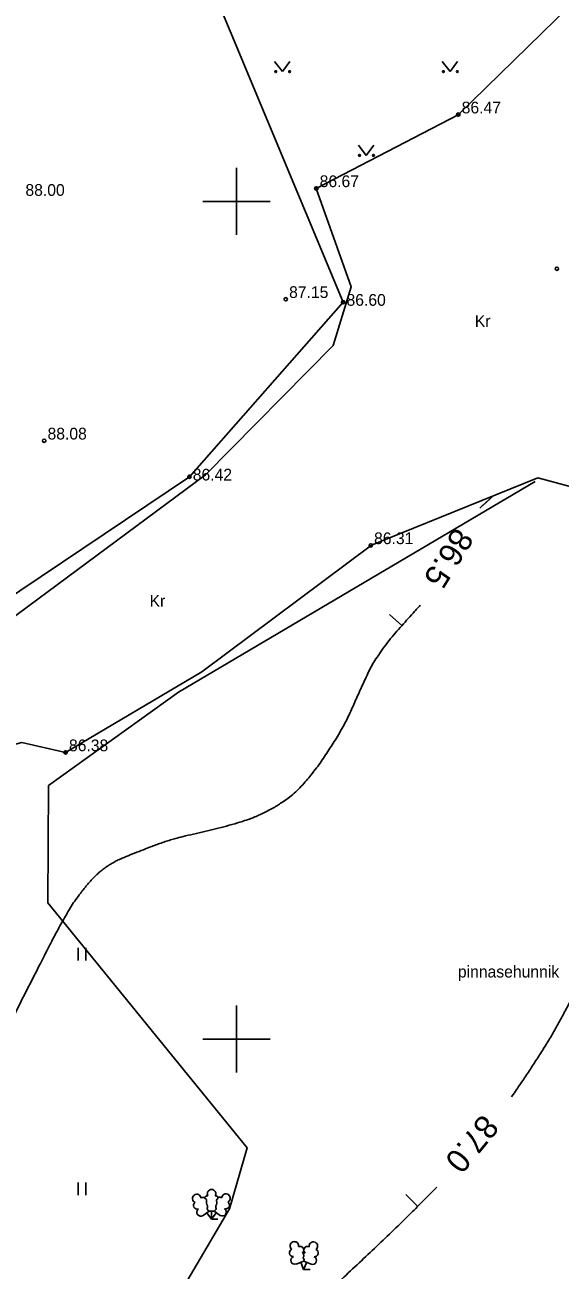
# Model space of a CAD drawing. Extents: x 626970 to 711203, y 6576457 to 6589739.
# Drawn here: x 630137.4 to 630169.3, y 6579136.2 to 6579210.5 of the extents above; entities that cross this region are included whole.
import ezdxf

# ---------------------------------------------------------------- set-up
doc = ezdxf.new("R2010")
doc.units = 0
for name, color, linetype in [('HALJASTUS', 7, 'Continuous'), ('HORISONTAAL-EH2000', 7, 'Continuous'), ('KORGUS-EH2000', 7, 'Continuous'), ('PUU', 7, 'Continuous'), ('RELJEEF', 7, 'Continuous'), ('ROHUMAA', 7, 'Continuous'), ('TEE', 7, 'Continuous'), ('VORK', 7, 'Continuous')]:
    doc.layers.add(name, color=color, linetype=linetype)

# ---------------------------------------------------------------- blocks, each defined once
blk = doc.blocks.new('LEHTP3')
at = {"layer": 'PUU'}
for p, q in [((-1.02, 0.44), (-0.3, 0.95)), ((0, 0), (-0.55, 0.77)), ((-0.3, 0.95), (0.29, 0.95)), ((0, 0), (0, 0.95)), ((0, 0), (0.54, 0.78)), ((0.76, 0), (0, 0)), ((0.29, 0.95), (1.01, 0.46))]:
    blk.add_line(p, q, dxfattribs=at)
for points in [[(-0.83, 2.57), (-0.62, 2.37), (-0.59, 2.31), (-0.59, 2.2), (-0.62, 2.02), (-0.62, 1.93), (-0.58, 1.77), (-0.5, 1.59), (-0.48, 1.5), (-0.49, 1.41), (-0.52, 1.28), (-0.52, 1.22), (-0.48, 1.14), (-0.43, 1.08), (-0.3, 0.95)], [(0.81, 2.6), (0.62, 2.37), (0.59, 2.31), (0.59, 2.2), (0.62, 2.02), (0.63, 1.93), (0.59, 1.77), (0.51, 1.59), (0.49, 1.5), (0.5, 1.41), (0.53, 1.28), (0.53, 1.22), (0.49, 1.14), (0.44, 1.08), (0.3, 0.95)]]:
    blk.add_lwpolyline(points, dxfattribs=at)
for centre, radius, start, end in [((-1.77, 2.47), 0.512, 4.5218, 125.5364), ((0, 3.04), 0.512, 90.0013, 211.0159), ((0, 3.04), 0.512, 328.9841, 89.9987), ((1.72, 2.51), 0.512, 55.522, 176.5367), ((-1.77, 2.47), 0.512, 125.5389, 246.5536), ((-1.71, 1.64), 0.448, 125.4667, 288.5349), ((-0.99, 2.21), 0.403, 65.2382, 130.7412), ((-0.47, 2.38), 0.403, 84.7965, 150.2995), ((0.47, 2.38), 0.403, 34.3857, 95.2035), ((0.95, 2.23), 0.403, 50.3173, 111.1351), ((1.68, 1.67), 0.448, 252.5235, 55.5918), ((1.72, 2.51), 0.512, 294.5049, 55.5195), ((-1.29, 0.83), 0.475, 125.5377, 305.5366), ((1.28, 0.85), 0.475, 235.5219, 55.5208)]:
    blk.add_arc(centre, radius, start, end, dxfattribs=at)
blk = doc.blocks.new('LEHTP2')
at = {"layer": 'PUU'}
for p, q in [((-0.88, 0.67), (0.01, 1.02)), ((0, 0), (-0.35, 0.88)), ((0, 0), (0.36, 0.88)), ((0.76, 0), (0, 0)), ((0.01, 1.02), (0.89, 0.66))]:
    blk.add_line(p, q, dxfattribs=at)
blk.add_lwpolyline([(0.01, 2.01), (-0.03, 1.86), (-0.03, 1.82), (-0.01, 1.76), (0.03, 1.69), (0.04, 1.65), (0.01, 1.58), (-0.04, 1.48), (-0.05, 1.43), (-0.04, 1.4), (-0.02, 1.34), (0.05, 1.22), (0.06, 1.18), (0.05, 1.14), (0.02, 1.07), (0.01, 1.02)], dxfattribs=at)
for centre, radius, start, end in [((-1.11, 2.83), 0.512, 111.5027, 232.5173), ((-1.11, 2.83), 0.512, 350.4856, 111.5002), ((1.16, 2.81), 0.512, 67.6168, 188.6314), ((1.16, 2.81), 0.512, 306.5997, 67.6143), ((-1.26, 2.01), 0.448, 111.4304, 274.4987), ((-1.05, 1.12), 0.475, 111.5014, 291.5004), ((-0.44, 2.33), 0.448, 308.5041, 111.5725), ((0.01, 1.53), 0.475, 66.7655, 111.5015), ((0.48, 2.32), 0.45, 67.7016, 230.5126), ((1.07, 1.1), 0.475, 247.6166, 67.6155), ((1.29, 1.99), 0.448, 264.6183, 67.6866)]:
    blk.add_arc(centre, radius, start, end, dxfattribs=at)
blk = doc.blocks.new('RING02_1')
at = {"layer": 'KORGUS-EH2000'}
blk.add_circle((0, 0), 0.2, dxfattribs=at)
blk = doc.blocks.new('HEIN')
at = {"layer": 'HALJASTUS'}
for p, q in [((-0.46, 0.76), (-0.46, -0.76)), ((0.46, 0.76), (0.46, -0.76))]:
    blk.add_line(p, q, dxfattribs=at)
blk = doc.blocks.new('MURU')
at = {"layer": 'HALJASTUS'}
for p, q in [((-0.93, 1.21), (0, 0)), ((0, 0), (0.89, 1.21))]:
    blk.add_line(p, q, dxfattribs=at)
for centre in [(-0.8, 0), (0.86, 0)]:
    blk.add_circle(centre, 0.11, dxfattribs=at)
blk = doc.blocks.new('VKORIS')
at = {"layer": 'VORK'}
for p, q in [((0, 4), (0, -4)), ((-4, 0), (4, 0))]:
    blk.add_line(p, q, dxfattribs=at)

msp = doc.modelspace()

# ---------------------------------------------------------------- linework, layer by layer
at = {"layer": 'HALJASTUS'}
for points in [[(630073.194, 6579185.65), (630081.246, 6579202.315), (630087.289, 6579206.791), (630110.077, 6579216.168), (630132.148, 6579222.87), (630142.879, 6579226.364), (630156.361, 6579193.995), (630147.193, 6579183.566), (630131.977, 6579173.331), (630093.04, 6579168.197), (630081.838, 6579173.628), (630077.621, 6579176.482), (630073.194, 6579185.65)], [(630194.159, 6579136.428), (630192.819, 6579125.776), (630173.579, 6579113.368), (630171.94, 6579109), (630161.958, 6579103.012), (630157.131, 6579103.955), (630148.392, 6579118.448), (630145.333, 6579132.612), (630149.591, 6579139.872), (630150.642, 6579143.505), (630138.747, 6579158.12), (630138.785, 6579165.126), (630146.543, 6579170.708), (630167.811, 6579183.282)]]:
    msp.add_lwpolyline(points, dxfattribs=at)
at = {"layer": 'HORISONTAAL-EH2000'}
for p, q in [((630159.867, 6579174.688), (630159.114, 6579175.346)), ((630160.804, 6579140.003), (630160.099, 6579140.712))]:
    msp.add_line(p, q, dxfattribs=at)
for points, degree in [([(630164.511, 6579181.694), (630164.777, 6579181.936), (630165.044, 6579182.178), (630165.31, 6579182.42)], 2), ([(630166.394, 6579146.545), (630166.542, 6579146.756), (630166.689, 6579146.969), (630166.835, 6579147.181), (630167.3, 6579147.855), (630167.744, 6579148.541), (630168.183, 6579149.231), (630168.622, 6579149.921), (630169.031, 6579150.628), (630169.421, 6579151.347), (630169.81, 6579152.064), (630170.17, 6579152.792), (630170.518, 6579153.529), (630170.864, 6579154.263), (630171.192, 6579155.003), (630171.502, 6579155.753), (630171.811, 6579156.5), (630172.096, 6579157.255), (630172.347, 6579158.024), (630172.598, 6579158.793), (630172.832, 6579159.565), (630173.026, 6579160.35), (630173.321, 6579161.548), (630173.615, 6579162.747), (630173.892, 6579163.95), (630174.169, 6579165.152), (630174.446, 6579166.353), (630174.723, 6579167.555), (630175, 6579168.757), (630175.275, 6579169.958), (630175.552, 6579171.16), (630175.829, 6579172.361), (630176.121, 6579173.559), (630176.413, 6579174.757), (630176.447, 6579174.897), (630176.483, 6579175.035), (630176.516, 6579175.175), (630176.634, 6579175.666), (630176.752, 6579176.158), (630176.87, 6579176.65)], 3), ([(630133.78, 6579145.312), (630134.025, 6579145.812), (630134.27, 6579146.313), (630134.515, 6579146.814), (630135.201, 6579148.217), (630135.877, 6579149.624), (630136.56, 6579151.028), (630137.245, 6579152.434), (630137.96, 6579153.824), (630138.668, 6579155.219), (630139.086, 6579156.041), (630139.526, 6579156.849), (630139.988, 6579157.649), (630140.22, 6579158.051), (630140.489, 6579158.426), (630140.77, 6579158.795), (630140.913, 6579158.982), (630141.064, 6579159.162), (630141.22, 6579159.338), (630141.38, 6579159.519), (630141.543, 6579159.693), (630141.719, 6579159.858), (630141.824, 6579159.956), (630141.935, 6579160.044), (630142.049, 6579160.132), (630142.162, 6579160.218), (630142.277, 6579160.301), (630142.398, 6579160.376), (630142.64, 6579160.526), (630142.888, 6579160.663), (630143.149, 6579160.774), (630143.668, 6579160.994), (630144.189, 6579161.203), (630144.715, 6579161.404), (630145.029, 6579161.525), (630145.341, 6579161.646), (630145.659, 6579161.754), (630145.978, 6579161.862), (630146.301, 6579161.951), (630146.626, 6579162.035), (630147.279, 6579162.203), (630147.938, 6579162.341), (630148.591, 6579162.506), (630149.244, 6579162.671), (630149.893, 6579162.847), (630150.536, 6579163.053), (630150.859, 6579163.156), (630151.17, 6579163.288), (630151.478, 6579163.428), (630151.634, 6579163.5), (630151.785, 6579163.577), (630151.937, 6579163.655), (630152.091, 6579163.733), (630152.241, 6579163.817), (630152.387, 6579163.911), (630153.186, 6579164.424), (630153.884, 6579165.07), (630154.479, 6579165.81), (630154.777, 6579166.181), (630155.052, 6579166.561), (630155.312, 6579166.957), (630155.575, 6579167.354), (630155.836, 6579167.749), (630156.077, 6579168.16), (630156.306, 6579168.551), (630156.527, 6579168.946), (630156.716, 6579169.357), (630156.905, 6579169.767), (630157.083, 6579170.182), (630157.269, 6579170.592), (630157.454, 6579171), (630157.642, 6579171.407), (630157.833, 6579171.813), (630158.023, 6579172.216), (630158.252, 6579172.598), (630158.506, 6579172.967), (630158.836, 6579173.445), (630159.184, 6579173.906), (630159.567, 6579174.34), (630159.953, 6579174.776), (630160.338, 6579175.211), (630160.726, 6579175.645), (630160.802, 6579175.731), (630160.879, 6579175.817), (630160.956, 6579175.903)], 3), ([(630147.608, 6579108.303), (630147.148, 6579108.073), (630146.675, 6579107.88), (630146.192, 6579107.684), (630146.003, 6579107.607), (630145.803, 6579107.562), (630145.605, 6579107.528), (630145.506, 6579107.512), (630145.402, 6579107.521), (630145.302, 6579107.539), (630145.2, 6579107.558), (630145.105, 6579107.591), (630145.014, 6579107.65), (630144.686, 6579107.864), (630144.434, 6579108.112), (630144.225, 6579108.43), (630144.123, 6579108.585), (630144.043, 6579108.741), (630143.978, 6579108.912), (630143.913, 6579109.082), (630143.859, 6579109.251), (630143.822, 6579109.43), (630143.681, 6579110.123), (630143.599, 6579110.82), (630143.634, 6579111.513), (630143.669, 6579112.201), (630143.745, 6579112.892), (630143.897, 6579113.575), (630144.156, 6579114.734), (630144.424, 6579115.867), (630144.727, 6579117.004), (630145.03, 6579118.142), (630145.341, 6579119.275), (630145.68, 6579120.403), (630146.02, 6579121.538), (630146.429, 6579122.646), (630146.844, 6579123.757), (630147.265, 6579124.885), (630147.759, 6579125.974), (630148.307, 6579127.052), (630148.712, 6579127.849), (630149.167, 6579128.622), (630149.771, 6579129.277), (630150.26, 6579129.808), (630150.759, 6579130.321), (630151.268, 6579130.828), (630151.775, 6579131.334), (630152.277, 6579131.845), (630152.793, 6579132.341), (630153.823, 6579133.33), (630154.857, 6579134.315), (630155.892, 6579135.299), (630156.925, 6579136.281), (630157.968, 6579137.253), (630158.998, 6579138.24), (630159.994, 6579139.195), (630160.969, 6579140.171), (630161.94, 6579141.153)], 3)]:
    msp.add_open_spline(points, degree=degree, dxfattribs=at)
at = {"layer": 'TEE'}
msp.add_lwpolyline([(630204.275, 6579115.805), (630201.901, 6579120.691), (630193.15, 6579138.478), (630186.626, 6579154.076), (630177.743, 6579174.887), (630176.645, 6579177.088), (630170.558, 6579182.812), (630167.977, 6579183.498), (630158.045, 6579179.473), (630147.935, 6579171.911), (630139.805, 6579167.109), (630137.206, 6579167.694), (630126.161, 6579164.816), (630124.892, 6579168.7), (630136.39, 6579174.946), (630148.149, 6579183.674), (630155.756, 6579191.405), (630156.846, 6579194.906), (630154.742, 6579200.767), (630163.214, 6579205.175), (630173.194, 6579214.946)], dxfattribs=at)

# ---------------------------------------------------------------- block references
at = {"layer": 'KORGUS-EH2000', "xscale": 0.5, "yscale": 0.5}
for p in [(630163.228, 6579205.18), (630154.761, 6579200.78), (630169.107, 6579195.982), (630152.937, 6579194.163), (630156.361, 6579193.995), (630138.534, 6579185.712), (630147.193, 6579183.566), (630158.004, 6579179.467), (630139.811, 6579167.105)]:
    msp.add_blockref('RING02_1', p, dxfattribs=at)
at = {"layer": 'PUU', "xscale": 0.5, "yscale": 0.5}
for name, p in [('LEHTP3', (630148.516, 6579139.244)), ('LEHTP2', (630154.005, 6579136.234))]:
    msp.add_blockref(name, p, dxfattribs=at)
at = {"layer": 'ROHUMAA', "xscale": 0.5, "yscale": 0.5}
for name, p in [('MURU', (630152.738, 6579207.748)), ('MURU', (630162.738, 6579207.748)), ('MURU', (630157.738, 6579202.748)), ('HEIN', (630140.796, 6579155.062)), ('HEIN', (630140.796, 6579141.062))]:
    msp.add_blockref(name, p, dxfattribs=at)
at = {"layer": 'VORK', "xscale": 0.5, "yscale": 0.5}
for p in [(630150, 6579200), (630150, 6579150)]:
    msp.add_blockref('VKORIS', p, dxfattribs=at)

# ---------------------------------------------------------------- texts
at = {"layer": 'HORISONTAAL-EH2000'}
for s, rotation, p in [('86.5', 238.37769, (630163.02, 6579180.608)), ('87.0', 230.67871, (630164.66, 6579145.583))]:
    msp.add_text(s, height=1.4, rotation=rotation, dxfattribs=at).set_placement(p)
at = {"layer": 'KORGUS-EH2000'}
for s, p in [('86.47', (630163.428, 6579205.254)), ('86.67', (630154.961, 6579200.854)), ('88.00', (630137.416, 6579200.332)), ('87.15', (630153.137, 6579194.237)), ('86.60', (630156.561, 6579193.769)), ('88.08', (630138.734, 6579185.786)), ('86.42', (630147.393, 6579183.34)), ('86.31', (630158.204, 6579179.541)), ('86.38', (630140.011, 6579167.179))]:
    msp.add_text(s, height=0.7, dxfattribs=at).set_placement(p)
at = {"layer": 'RELJEEF'}
msp.add_text('pinnasehunnik', height=0.7, dxfattribs=at).set_placement((630163.202, 6579153.672))
at = {"layer": 'TEE'}
for p in [(630164.21, 6579192.507), (630144.819, 6579175.805)]:
    msp.add_text('Kr', height=0.7, dxfattribs=at).set_placement(p)

doc.saveas('drawing.dxf')
